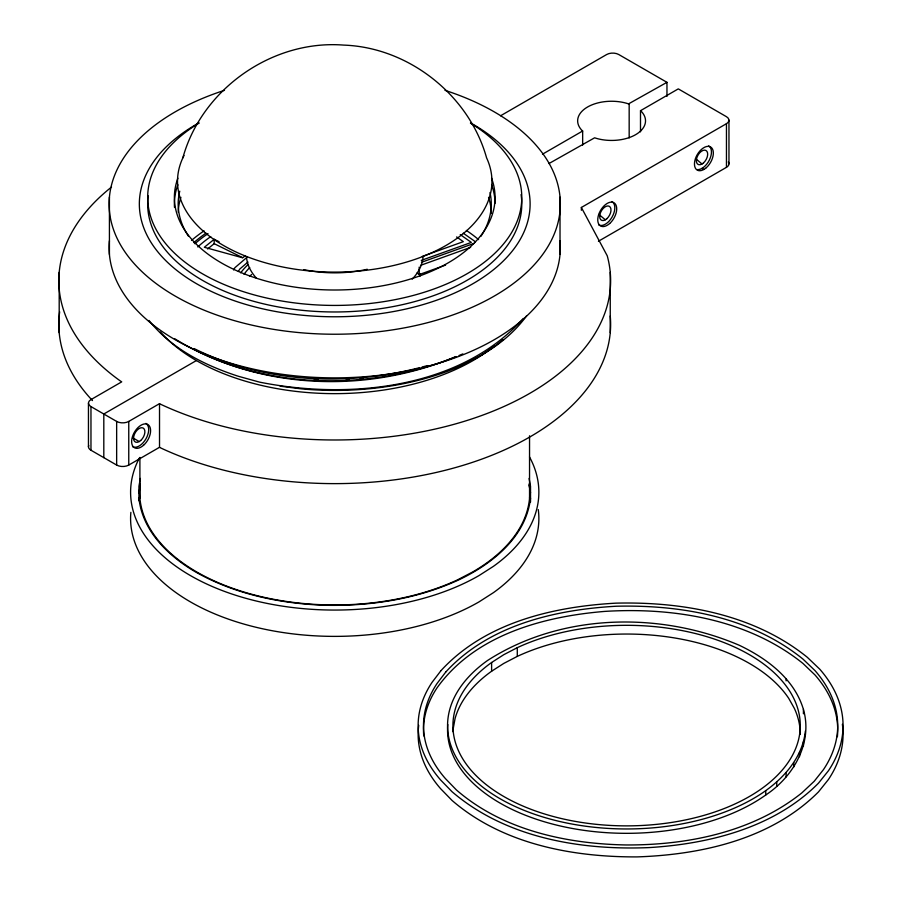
<?xml version="1.0" encoding="UTF-8"?>
<svg xmlns="http://www.w3.org/2000/svg" width="902" height="902" viewBox="0 0 902 902"><rect width="100%" height="100%" fill="white"/><g stroke="black" fill="none" stroke-linecap="round" stroke-linejoin="round"><path stroke-width="1.35" d="M529.542 498.231L529.542 435.801M140.362 478.432L138.931 486.291L138.931 500.768M138.931 492.864L140.362 485.005M530.523 498.13C526.046 537.4 491.59 564.427 458.115 580.178C416.408 599.21 370.068 606.336 324.461 605.253C280.037 603.596 235.106 594.204 196.084 572.251C168.64 556.354 142.448 531.267 138.931 498.13M447.798 724.554A179.036 103.369 0 0 0 562.431 826.457A179.036 103.369 0 0 0 765.73 795.012C793.332 776.791 813.04 742.932 803.423 709.423C794.324 678.879 766.869 658.415 739.257 645.268C659.745 611.252 561.191 613.044 487.452 660.546A179.036 103.369 0 0 0 513.926 805.926A179.036 103.369 0 0 0 765.73 790.648C785.473 776.509 802.836 756 805.385 731.003M182.858 157.85C201.789 89.061 272.348 39.485 343.673 45.1C408.843 47.366 469.119 95.251 486.584 157.85A157.219 90.775 0 0 1 332.624 272.1A157.219 90.775 0 0 1 184.008 155.505M233.573 269.957L234.915 267.691L247.035 257.273M238.365 271.389L239.74 269.078L247.949 262.031M523.385 318.429C459.851 389.348 348.014 399.823 259.494 382.121L238.229 376.235C204.698 365.366 171.245 348.634 149.022 320.469M526.633 315.745C507.375 342.433 477.789 359.402 447.663 371.229A208.441 120.338 0 0 1 301.426 388.875L280.105 386.18M503.079 339.58L495.536 345.748L481.217 355.196L465.218 363.743L454.225 368.49M219.118 241.736L214.191 239.301L204.326 247.272L242.604 257.792L245.299 255.751M207.618 248.975L214.191 243.675L214.191 239.301M491.613 662.496L503.778 654.694L517.286 647.67A173.68 100.28 0 0 1 795.823 703.041A173.68 100.28 0 0 1 587.518 823.301A173.68 100.28 0 0 1 491.613 662.496L491.613 671.223A173.68 100.28 0 0 0 455.048 718.635L453.142 729.075A173.68 100.28 0 0 0 452.973 731.702M491.613 671.223L503.778 663.421L517.286 656.397A173.68 100.28 0 0 1 788.743 698.385L794.358 708.374A173.68 100.28 0 0 1 800.277 734.329M500.576 115.772L606.663 54.526A8.569 4.95 0 0 1 618.761 54.526L666.961 82.33L666.961 96.413M542.519 154.174L582.658 131.004L582.196 130.643A33.938 19.596 0 0 1 587.585 106.988A33.938 19.596 0 0 1 628.547 103.877L666.961 82.33M196.399 360.552L103.809 414.007L103.809 457.652M548.991 163.533L594.61 137.814A33.938 19.596 0 0 0 635.583 134.702A33.938 19.596 0 0 0 640.972 111.047L640.499 110.698L678.293 88.881L726.471 116.708A8.569 4.95 0 0 1 726.46 123.698L726.46 167.332L598.432 241.251M111.51 187.064A275.899 159.293 0 0 0 120.304 380.937L121.725 381.85L90.967 399.609A8.569 4.95 0 0 0 90.967 406.599L116.651 421.426A8.569 4.95 0 0 0 128.761 421.426L159.519 403.668L161.097 404.479A275.899 159.293 0 0 0 472.682 418.641A275.899 159.293 0 0 0 607.226 255.773L581.362 207.471L726.46 123.698M88.746 445.464A8.569 4.95 0 0 0 90.967 450.233L116.651 465.06A8.569 4.95 0 0 0 128.761 465.06L159.519 447.302L161.097 448.125A275.899 159.293 0 0 0 459.986 466.266A275.899 159.293 0 0 0 610.248 315.993M455.781 356.617C372.876 391.581 273.069 390.679 192.802 348.758M456.513 356.606C366.843 392.291 257.679 390.374 174.537 338.622M459.039 355.523L462.827 353.911M422.305 256.405L463.335 241.657L456.626 236.944M421.257 260.407L471.329 242.412L460.234 234.621M421.459 262.313L473.9 243.461M420.512 265.38L470.652 247.362M417.04 272.979L419.193 274.58L445.577 265.098M419.419 367.723C345.398 386.608 263.373 382.899 194.302 348.668M422.08 367.024L427.401 365.614M346.323 379.505L349.108 379.314M360.236 378.558L363.021 378.366M314.223 379.257L318.395 379.471M214.191 243.675L242.503 257.611M702.015 168.358L703.91 169.441M133.146 438.056L139.224 441.563M463.245 233.19L475.422 241.747M695.611 158.617L702.015 163.995M598.928 214.439L605.332 219.806M529.091 478.432L530.523 486.291L530.523 502.087M529.091 485.005L530.523 492.864M803.423 709.423L803.423 713.786M803.423 741.771L803.423 746.134M799.522 752.347L799.522 756.71M793.737 762.641L793.737 767.004M786.116 678.665L786.116 680.852M786.116 772.529L786.116 776.893M776.746 781.899L776.746 786.262M765.73 790.648L765.73 795.012M728.963 120.203L728.963 163.837M640.499 110.698L640.499 131.816M629.168 104.147L629.168 137.938M610.248 272.359L610.248 332.669M582.658 131.004L582.658 145.075M581.362 207.471L581.362 210.279M560.018 197.155L560.018 254.432M517.286 647.67L517.286 656.397M419.937 273.509L419.937 276.316M419.193 267.105L419.193 274.58M159.519 403.668L159.519 447.302M139.9 457.438L139.9 498.231M128.761 421.426L128.761 465.06M116.651 421.426L116.651 465.06M109.424 197.155L109.424 254.432M90.967 406.599L90.967 450.233M88.452 403.104L88.452 446.738M59.194 272.359L59.194 332.669M418.72 725.343A208.407 120.316 0 0 0 440.695 788.776L452.06 800.469C502.527 844.047 572.116 857.159 637.06 856.9C701.756 854.724 771.334 839.142 818.497 791.888L828.419 779.508A216.514 125.006 0 0 0 842.367 724.283M423.76 735.931A203.085 117.249 0 0 1 437.087 687.786C474.858 634.997 543.207 616.438 604.825 611.398C673.625 607.147 747.95 619.268 802.983 663.466L815.013 674.978A211.136 121.894 0 0 1 837.383 736.754M92.478 400.578A275.899 159.293 0 0 1 59.667 311.833M494.612 345.77A195.621 112.942 0 0 1 160.421 331.97M728.32 161.943A8.569 4.95 0 0 1 726.46 167.332M612.041 201.653A13.406 7.746 -60 0 1 612.041 217.134A13.406 7.746 -60 0 1 598.635 224.869M708.69 145.876A13.361 7.712 -60 0 1 709.513 159.755A13.361 7.712 -60 0 1 697.291 169.621M145.921 423.41A13.406 7.746 -60 0 1 145.921 438.891A13.406 7.746 -60 0 1 132.515 446.637M529.519 456.964A204.134 117.858 0 0 1 493.371 566.377L479.063 575.544A204.134 117.858 0 0 1 229.897 593.336A204.134 117.858 0 0 1 139.303 458.148M538.28 509.619A204.134 117.858 0 0 1 493.371 592.693L479.063 601.859A204.134 117.858 0 0 1 251.692 626.191A204.134 117.858 0 0 1 130.869 512.359M529.26 483.833A195.091 112.637 0 0 1 472.671 571.981L457.494 579.873A195.091 112.637 0 0 1 244.138 592.095A195.091 112.637 0 0 1 140.193 483.833M490 192.509A156.542 90.38 0 0 1 480.867 236.369M188.574 236.369A156.542 90.38 0 0 1 179.757 191.168M178.224 212.094A156.542 90.38 0 0 1 180.907 197.324M488.546 197.324A156.542 90.38 0 0 1 491.263 213.447M444.957 90.324A225.601 130.249 0 0 1 508.176 287.264A225.601 130.249 0 0 1 161.266 287.264A225.601 130.249 0 0 1 224.485 90.324M560.018 240.8A225.601 130.249 0 0 1 334.721 377.87A225.601 130.249 0 0 1 109.424 240.8M470.641 122.931A195.384 112.806 0 0 1 473.618 283.307A195.384 112.806 0 0 1 195.824 283.307A195.384 112.806 0 0 1 198.812 122.931M174.492 207.437A160.342 92.568 0 0 1 177.886 184.73M491.556 184.73A160.342 92.568 0 0 1 495.063 203.277M521.074 194.561A187.064 108.003 0 0 1 335.815 311.968A187.064 108.003 0 0 1 148.199 195.813M470.416 123.089A187.064 108.003 0 0 1 465.838 274.456A187.064 108.003 0 0 1 203.615 274.456A187.064 108.003 0 0 1 199.038 123.089M491.556 178.179A160.342 92.568 0 0 1 334.721 290.004A160.342 92.568 0 0 1 177.886 178.179M191.506 240.439A173.139 99.964 0 0 1 204.1 230.856M466.379 230.461A173.139 99.964 0 0 1 478.59 239.605M244.047 274.276A98.87 57.085 0 0 1 249.73 267.567M240.71 272.832A102.918 59.419 0 0 1 248.039 264.636M193.851 242.627A169.102 97.63 0 0 1 205.983 233.178M249.73 276.294A98.87 57.085 0 0 1 251.613 274.467M194.911 243.754A166.408 96.074 0 0 1 208.024 233.652M197.786 246.945A161.007 92.962 0 0 1 210.73 236.628M367.261 269.27A88.396 51.031 0 0 1 303.906 269.63M423.083 256.709A88.396 51.031 0 0 1 412.203 279.158M256.416 278.154A88.396 51.031 0 0 1 246.55 257.701M441.022 670.592L432.092 682.307A208.407 120.316 0 0 0 440.695 780.05L452.06 791.742C505.763 837.766 580.324 850.496 649.169 847.587C709.795 843.9 774.468 827.562 818.497 783.15L828.419 770.782A216.514 125.006 0 0 0 819.771 669.194L807.256 657.254C754.027 614.251 682.679 601.499 615.841 603.156C553.106 606.629 485.05 622.583 441.022 670.592M445.825 671.956L437.087 683.423A203.085 117.249 0 0 0 445.487 778.674L456.446 789.983C502.73 830.144 566.185 843.832 626.044 844.96C687.651 845.253 752.708 832.106 801.833 792.903L814.213 781.279L823.436 769.654A211.136 121.894 0 0 0 815.013 670.614L802.983 659.103C751.073 617.081 681.427 604.622 616.201 606.234C555.057 609.628 488.726 625.154 445.825 671.956M606.798 218.735A8.017 4.634 -60 0 0 609.346 206.321A8.017 4.634 -60 0 0 599.864 214.732A8.017 4.634 -60 0 0 606.798 218.735M703.481 162.924A8.017 4.634 -60 0 0 706.018 150.499A8.017 4.634 -60 0 0 696.536 158.91A8.017 4.634 -60 0 0 703.481 162.924M140.689 440.503A8.017 4.634 -60 0 0 143.226 428.078A8.017 4.634 -60 0 0 133.744 436.489A8.017 4.634 -60 0 0 140.689 440.503M609.684 223.504A13.406 7.746 -60 0 0 613.924 202.736A13.406 7.746 -60 0 0 598.071 216.807A13.406 7.746 -60 0 0 609.684 223.504M706.345 167.659A13.361 7.712 -60 0 0 710.584 146.958A13.361 7.712 -60 0 0 694.777 160.984A13.361 7.712 -60 0 0 706.345 167.659M143.565 445.272A13.406 7.746 -60 0 0 147.815 424.504A13.406 7.746 -60 0 0 131.951 438.564A13.406 7.746 -60 0 0 143.565 445.272"/></g></svg>
